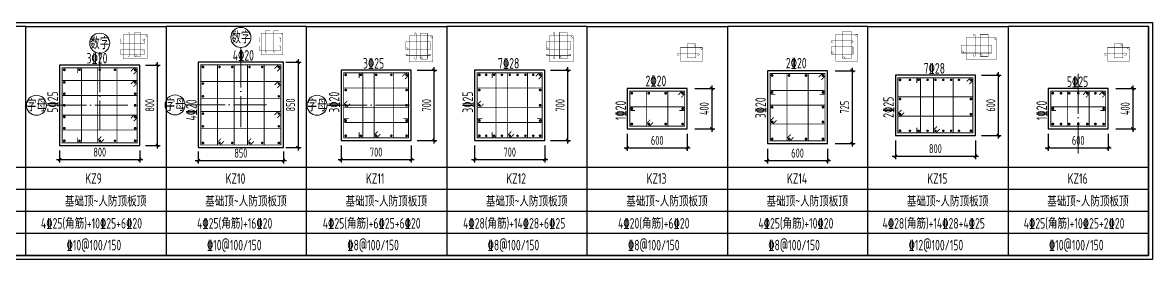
# Model space of a CAD drawing. Extents: x -502255 to 1362592, y -400300 to 332622.
# Drawn here: x 451290 to 507646, y -13218 to -1418 of the extents above; entities that cross this region are included whole.
import ezdxf
from ezdxf.enums import TextEntityAlignment as Align

# ---------------------------------------------------------------- set-up
doc = ezdxf.new("R2010")
doc.units = 0
doc.header["$LTSCALE"] = 1000
doc.header["$MEASUREMENT"] = 0
doc.linetypes.add('DOTE', pattern=[2.42, 2, -0.2, 0.02, -0.2])
doc.layers.add('AXIS_DE_NUM', color=7, linetype='Continuous', lineweight=13)
for name, color, linetype in [('COLU_DE', 7, 'Continuous'), ('COLU_DE_REIN', 1, 'Continuous'), ('DIM', 3, 'Continuous'), ('DOTE', 26, 'DOTE'), ('TAB', 7, 'Continuous'), ('TAB_TEXE', 7, 'Continuous')]:
    doc.layers.add(name, color=color, linetype=linetype)
doc.styles.add('TSSD_Axis', font='complex.shx', dxfattribs={"width": 0.7, "bigfont": 'hztxt.shx'})
doc.styles.add('TSSD_Dimension', font='tssdeng.shx', dxfattribs={"width": 0.7, "bigfont": 'Tssdchn.shx'})
doc.styles.add('TSSD_Label', font='tssdeng2.shx', dxfattribs={"width": 0.7, "bigfont": 'tssdchn.shx'})
doc.dimstyles.new('TSSD_30_150', dxfattribs={"dimtxt": 450, "dimasz": 150, "dimexe": 150, "dimexo": 375, "dimgap": 150, "dimtad": 1, "dimdec": 0, "dimlfac": 0.2, "dimzin": 0, "dimdsep": 46, "dimtxsty": 'TSSD_Dimension', "dimblk": 'ARCHTICK', "dimblk1": 'ARCHTICK', "dimblk2": 'ARCHTICK', "dimcen": 0, "dimdle": 150, "dimclrt": 7, "dimadec": 0, "dimazin": 0, "dimtfac": 1, "dimtdec": 0, "dimtix": 1, "dimtmove": 2, "dimatfit": 3, "dimfxl": 1, "dimtolj": 1, "dimtzin": 0, "dimarcsym": 0})

# ---------------------------------------------------------------- blocks, each defined once
blk = doc.blocks.new('_ArchTick')
at = {"color": 0, "linetype": 'ByBlock', "const_width": 0.4}
blk.add_lwpolyline([(-0.5, -0.5), (0.5, 0.5)], dxfattribs=at)
blk = doc.blocks.new('*D1615')
at = {"layer": 'Defpoints', "color": 0, "transparency": 16777216}
for p in [(457053, -3538), (457053, -7538), (458008, -7538)]:
    blk.add_point(p, dxfattribs=at)
at = {"layer": 'DIM', "color": 0, "lineweight": -2, "transparency": 16777216}
for p, q in [((457428, -3538), (458158, -3538)), ((458008, -3388), (458008, -7688)), ((457428, -7538), (458158, -7538))]:
    blk.add_line(p, q, dxfattribs=at)
at = {"layer": 'DIM', "color": 0, "lineweight": -2, "transparency": 16777216, "xscale": 150, "yscale": 150, "zscale": 150}
for p, rotation in [((458008, -3538), 90), ((458008, -7538), 270)]:
    blk.add_blockref('_ArchTick', p, dxfattribs=dict(at, rotation=rotation))
at = {"layer": 'DIM', "color": 7, "transparency": 16777216, "insert": (457633, -5538), "char_height": 450, "attachment_point": 5, "rotation": 90, "style": 'TSSD_Dimension'}
blk.add_mtext('\\A1;800', dxfattribs=at)
blk = doc.blocks.new('*D1616')
at = {"layer": 'Defpoints', "color": 0, "transparency": 16777216}
for p in [(453138, -7421), (457138, -7421), (457138, -8245)]:
    blk.add_point(p, dxfattribs=at)
at = {"layer": 'DIM', "color": 0, "lineweight": -2, "transparency": 16777216}
for p, q in [((453138, -7796), (453138, -8395)), ((457138, -7796), (457138, -8395)), ((452988, -8245), (457288, -8245))]:
    blk.add_line(p, q, dxfattribs=at)
at = {"layer": 'DIM', "color": 0, "lineweight": -2, "transparency": 16777216, "xscale": 150, "yscale": 150, "zscale": 150, "rotation": 180}
blk.add_blockref('_ArchTick', (453138, -8245), dxfattribs=at)
at = {"layer": 'DIM', "color": 0, "lineweight": -2, "transparency": 16777216, "xscale": 150, "yscale": 150, "zscale": 150}
blk.add_blockref('_ArchTick', (457138, -8245), dxfattribs=at)
at = {"layer": 'DIM', "color": 7, "transparency": 16777216, "insert": (455138, -7870), "char_height": 450, "attachment_point": 5, "style": 'TSSD_Dimension'}
blk.add_mtext('\\A1;800', dxfattribs=at)
blk = doc.blocks.new('*D1617')
at = {"layer": 'Defpoints', "color": 0, "transparency": 16777216}
for p in [(464052, -3396), (464052, -7646), (465028, -7646)]:
    blk.add_point(p, dxfattribs=at)
at = {"layer": 'DIM', "color": 0, "lineweight": -2, "transparency": 16777216}
for p, q in [((465028, -3246), (465028, -7796)), ((464427, -3396), (465178, -3396)), ((464427, -7646), (465178, -7646))]:
    blk.add_line(p, q, dxfattribs=at)
at = {"layer": 'DIM', "color": 0, "lineweight": -2, "transparency": 16777216, "xscale": 150, "yscale": 150, "zscale": 150}
for p, rotation in [((465028, -3396), 90), ((465028, -7646), 270)]:
    blk.add_blockref('_ArchTick', p, dxfattribs=dict(at, rotation=rotation))
at = {"layer": 'DIM', "color": 7, "transparency": 16777216, "insert": (464653, -5521), "char_height": 450, "attachment_point": 5, "rotation": 90, "style": 'TSSD_Dimension'}
blk.add_mtext('\\A1;850', dxfattribs=at)
blk = doc.blocks.new('*D1618')
at = {"layer": 'Defpoints', "color": 0, "transparency": 16777216}
for p in [(460053, -7471), (464303, -7471), (464303, -8294)]:
    blk.add_point(p, dxfattribs=at)
at = {"layer": 'DIM', "color": 0, "lineweight": -2, "transparency": 16777216}
for p, q in [((460053, -7846), (460053, -8444)), ((464303, -7846), (464303, -8444)), ((459903, -8294), (464453, -8294))]:
    blk.add_line(p, q, dxfattribs=at)
at = {"layer": 'DIM', "color": 0, "lineweight": -2, "transparency": 16777216, "xscale": 150, "yscale": 150, "zscale": 150, "rotation": 180}
blk.add_blockref('_ArchTick', (460053, -8294), dxfattribs=at)
at = {"layer": 'DIM', "color": 0, "lineweight": -2, "transparency": 16777216, "xscale": 150, "yscale": 150, "zscale": 150}
blk.add_blockref('_ArchTick', (464303, -8294), dxfattribs=at)
at = {"layer": 'DIM', "color": 7, "transparency": 16777216, "insert": (462178, -7919), "char_height": 450, "attachment_point": 5, "style": 'TSSD_Dimension'}
blk.add_mtext('\\A1;850', dxfattribs=at)
blk = doc.blocks.new('*D1619')
at = {"layer": 'Defpoints', "color": 0, "transparency": 16777216}
for p in [(470589, -3788), (470589, -7288), (471809, -7288)]:
    blk.add_point(p, dxfattribs=at)
at = {"layer": 'DIM', "color": 0, "lineweight": -2, "transparency": 16777216}
for p, q in [((470964, -3788), (471959, -3788)), ((471809, -3638), (471809, -7438)), ((470964, -7288), (471959, -7288))]:
    blk.add_line(p, q, dxfattribs=at)
at = {"layer": 'DIM', "color": 0, "lineweight": -2, "transparency": 16777216, "xscale": 150, "yscale": 150, "zscale": 150}
for p, rotation in [((471809, -3788), 90), ((471809, -7288), 270)]:
    blk.add_blockref('_ArchTick', p, dxfattribs=dict(at, rotation=rotation))
at = {"layer": 'DIM', "color": 7, "transparency": 16777216, "insert": (471434, -5538), "char_height": 450, "attachment_point": 5, "rotation": 90, "style": 'TSSD_Dimension'}
blk.add_mtext('\\A1;700', dxfattribs=at)
blk = doc.blocks.new('*D1620')
at = {"layer": 'Defpoints', "color": 0, "transparency": 16777216}
for p in [(467174, -7171), (470674, -7171), (470674, -8245)]:
    blk.add_point(p, dxfattribs=at)
at = {"layer": 'DIM', "color": 0, "lineweight": -2, "transparency": 16777216}
for p, q in [((467174, -7546), (467174, -8395)), ((470674, -7546), (470674, -8395)), ((467024, -8245), (470824, -8245))]:
    blk.add_line(p, q, dxfattribs=at)
at = {"layer": 'DIM', "color": 0, "lineweight": -2, "transparency": 16777216, "xscale": 150, "yscale": 150, "zscale": 150, "rotation": 180}
blk.add_blockref('_ArchTick', (467174, -8245), dxfattribs=at)
at = {"layer": 'DIM', "color": 0, "lineweight": -2, "transparency": 16777216, "xscale": 150, "yscale": 150, "zscale": 150}
blk.add_blockref('_ArchTick', (470674, -8245), dxfattribs=at)
at = {"layer": 'DIM', "color": 7, "transparency": 16777216, "insert": (468924, -7870), "char_height": 450, "attachment_point": 5, "style": 'TSSD_Dimension'}
blk.add_mtext('\\A1;700', dxfattribs=at)
blk = doc.blocks.new('*D1621')
at = {"layer": 'Defpoints', "color": 0, "transparency": 16777216}
for p in [(477255, -3788), (477255, -7288), (478475, -7288)]:
    blk.add_point(p, dxfattribs=at)
at = {"layer": 'DIM', "color": 0, "lineweight": -2, "transparency": 16777216}
for p, q in [((477630, -3788), (478625, -3788)), ((478475, -3638), (478475, -7438)), ((477630, -7288), (478625, -7288))]:
    blk.add_line(p, q, dxfattribs=at)
at = {"layer": 'DIM', "color": 0, "lineweight": -2, "transparency": 16777216, "xscale": 150, "yscale": 150, "zscale": 150}
for p, rotation in [((478475, -3788), 90), ((478475, -7288), 270)]:
    blk.add_blockref('_ArchTick', p, dxfattribs=dict(at, rotation=rotation))
at = {"layer": 'DIM', "color": 7, "transparency": 16777216, "insert": (478100, -5538), "char_height": 450, "attachment_point": 5, "rotation": 90, "style": 'TSSD_Dimension'}
blk.add_mtext('\\A1;700', dxfattribs=at)
blk = doc.blocks.new('*D1622')
at = {"layer": 'Defpoints', "color": 0, "transparency": 16777216}
for p in [(473839, -7171), (477339, -7171), (477339, -8245)]:
    blk.add_point(p, dxfattribs=at)
at = {"layer": 'DIM', "color": 0, "lineweight": -2, "transparency": 16777216}
for p, q in [((473839, -7546), (473839, -8395)), ((477339, -7546), (477339, -8395)), ((473689, -8245), (477489, -8245))]:
    blk.add_line(p, q, dxfattribs=at)
at = {"layer": 'DIM', "color": 0, "lineweight": -2, "transparency": 16777216, "xscale": 150, "yscale": 150, "zscale": 150, "rotation": 180}
blk.add_blockref('_ArchTick', (473839, -8245), dxfattribs=at)
at = {"layer": 'DIM', "color": 0, "lineweight": -2, "transparency": 16777216, "xscale": 150, "yscale": 150, "zscale": 150}
blk.add_blockref('_ArchTick', (477339, -8245), dxfattribs=at)
at = {"layer": 'DIM', "color": 7, "transparency": 16777216, "insert": (475589, -7870), "char_height": 450, "attachment_point": 5, "style": 'TSSD_Dimension'}
blk.add_mtext('\\A1;700', dxfattribs=at)
blk = doc.blocks.new('*D1623')
at = {"layer": 'Defpoints', "color": 0, "transparency": 16777216}
for p in [(484446, -4705), (484446, -6705), (485666, -6705)]:
    blk.add_point(p, dxfattribs=at)
at = {"layer": 'DIM', "color": 0, "lineweight": -2, "transparency": 16777216}
for p, q in [((484821, -4705), (485816, -4705)), ((485666, -4555), (485666, -6855)), ((484821, -6705), (485816, -6705))]:
    blk.add_line(p, q, dxfattribs=at)
at = {"layer": 'DIM', "color": 0, "lineweight": -2, "transparency": 16777216, "xscale": 150, "yscale": 150, "zscale": 150}
for p, rotation in [((485666, -4705), 90), ((485666, -6705), 270)]:
    blk.add_blockref('_ArchTick', p, dxfattribs=dict(at, rotation=rotation))
at = {"layer": 'DIM', "color": 7, "transparency": 16777216, "insert": (485291, -5705), "char_height": 450, "attachment_point": 5, "rotation": 90, "style": 'TSSD_Dimension'}
blk.add_mtext('\\A1;400', dxfattribs=at)
blk = doc.blocks.new('*D1624')
at = {"layer": 'Defpoints', "color": 0, "transparency": 16777216}
for p in [(481446, -6588), (484446, -6588), (484446, -7661)]:
    blk.add_point(p, dxfattribs=at)
at = {"layer": 'DIM', "color": 0, "lineweight": -2, "transparency": 16777216}
for p, q in [((481446, -6963), (481446, -7811)), ((484446, -6963), (484446, -7811)), ((481296, -7661), (484596, -7661))]:
    blk.add_line(p, q, dxfattribs=at)
at = {"layer": 'DIM', "color": 0, "lineweight": -2, "transparency": 16777216, "xscale": 150, "yscale": 150, "zscale": 150, "rotation": 180}
blk.add_blockref('_ArchTick', (481446, -7661), dxfattribs=at)
at = {"layer": 'DIM', "color": 0, "lineweight": -2, "transparency": 16777216, "xscale": 150, "yscale": 150, "zscale": 150}
blk.add_blockref('_ArchTick', (484446, -7661), dxfattribs=at)
at = {"layer": 'DIM', "color": 7, "transparency": 16777216, "insert": (482946, -7286), "char_height": 450, "attachment_point": 5, "style": 'TSSD_Dimension'}
blk.add_mtext('\\A1;600', dxfattribs=at)
blk = doc.blocks.new('ts_axno')
at = {"color": 0, "linetype": 'ByBlock', "lineweight": -2}
blk.add_circle((0, 0), 0.5, dxfattribs=at)
at = {"color": 0, "linetype": 'ByBlock', "lineweight": -2, "style": 'TSSD_Axis', "width": 0.7}
blk.add_attdef('A', text='', height=0.6, dxfattribs=at).set_placement((0, 0), align=Align.MIDDLE_CENTER)
blk = doc.blocks.new('*D1625')
at = {"layer": 'Defpoints', "color": 0, "transparency": 16777216}
for p in [(491446, -3819), (491446, -7444), (492666, -7444)]:
    blk.add_point(p, dxfattribs=at)
at = {"layer": 'DIM', "color": 0, "lineweight": -2, "transparency": 16777216}
for p, q in [((491821, -3819), (492816, -3819)), ((492666, -3669), (492666, -7594)), ((491821, -7444), (492816, -7444))]:
    blk.add_line(p, q, dxfattribs=at)
at = {"layer": 'DIM', "color": 0, "lineweight": -2, "transparency": 16777216, "xscale": 150, "yscale": 150, "zscale": 150}
for p, rotation in [((492666, -3819), 90), ((492666, -7444), 270)]:
    blk.add_blockref('_ArchTick', p, dxfattribs=dict(at, rotation=rotation))
at = {"layer": 'DIM', "color": 7, "transparency": 16777216, "insert": (492291, -5632), "char_height": 450, "attachment_point": 5, "rotation": 90, "style": 'TSSD_Dimension'}
blk.add_mtext('\\A1;725', dxfattribs=at)
blk = doc.blocks.new('*D1626')
at = {"layer": 'Defpoints', "color": 0, "transparency": 16777216}
for p in [(488446, -7327), (491446, -7327), (491446, -8295)]:
    blk.add_point(p, dxfattribs=at)
at = {"layer": 'DIM', "color": 0, "lineweight": -2, "transparency": 16777216}
for p, q in [((488446, -7702), (488446, -8445)), ((491446, -7702), (491446, -8445)), ((488296, -8295), (491596, -8295))]:
    blk.add_line(p, q, dxfattribs=at)
at = {"layer": 'DIM', "color": 0, "lineweight": -2, "transparency": 16777216, "xscale": 150, "yscale": 150, "zscale": 150, "rotation": 180}
blk.add_blockref('_ArchTick', (488446, -8295), dxfattribs=at)
at = {"layer": 'DIM', "color": 0, "lineweight": -2, "transparency": 16777216, "xscale": 150, "yscale": 150, "zscale": 150}
blk.add_blockref('_ArchTick', (491446, -8295), dxfattribs=at)
at = {"layer": 'DIM', "color": 7, "transparency": 16777216, "insert": (489946, -7920), "char_height": 450, "attachment_point": 5, "style": 'TSSD_Dimension'}
blk.add_mtext('\\A1;600', dxfattribs=at)
blk = doc.blocks.new('*D1627')
at = {"layer": 'Defpoints', "color": 0, "transparency": 16777216}
for p in [(498739, -4040), (498739, -7040), (499958, -7040)]:
    blk.add_point(p, dxfattribs=at)
at = {"layer": 'DIM', "color": 0, "lineweight": -2, "transparency": 16777216}
for p, q in [((499958, -3890), (499958, -7190)), ((499114, -4040), (500108, -4040)), ((499114, -7040), (500108, -7040))]:
    blk.add_line(p, q, dxfattribs=at)
at = {"layer": 'DIM', "color": 0, "lineweight": -2, "transparency": 16777216, "xscale": 150, "yscale": 150, "zscale": 150}
for p, rotation in [((499958, -4040), 90), ((499958, -7040), 270)]:
    blk.add_blockref('_ArchTick', p, dxfattribs=dict(at, rotation=rotation))
at = {"layer": 'DIM', "color": 7, "transparency": 16777216, "insert": (499583, -5540), "char_height": 450, "attachment_point": 5, "rotation": 90, "style": 'TSSD_Dimension'}
blk.add_mtext('\\A1;600', dxfattribs=at)
blk = doc.blocks.new('*D1628')
at = {"layer": 'Defpoints', "color": 0, "transparency": 16777216}
for p in [(494823, -6923), (498823, -6923), (498823, -8075)]:
    blk.add_point(p, dxfattribs=at)
at = {"layer": 'DIM', "color": 0, "lineweight": -2, "transparency": 16777216}
for p, q in [((494823, -7298), (494823, -8225)), ((498823, -7298), (498823, -8225)), ((494673, -8075), (498973, -8075))]:
    blk.add_line(p, q, dxfattribs=at)
at = {"layer": 'DIM', "color": 0, "lineweight": -2, "transparency": 16777216, "xscale": 150, "yscale": 150, "zscale": 150, "rotation": 180}
blk.add_blockref('_ArchTick', (494823, -8075), dxfattribs=at)
at = {"layer": 'DIM', "color": 0, "lineweight": -2, "transparency": 16777216, "xscale": 150, "yscale": 150, "zscale": 150}
blk.add_blockref('_ArchTick', (498823, -8075), dxfattribs=at)
at = {"layer": 'DIM', "color": 7, "transparency": 16777216, "insert": (496823, -7700), "char_height": 450, "attachment_point": 5, "style": 'TSSD_Dimension'}
blk.add_mtext('\\A1;800', dxfattribs=at)
blk = doc.blocks.new('*D1629')
at = {"layer": 'Defpoints', "color": 0, "transparency": 16777216}
for p in [(505446, -4705), (505446, -6705), (506666, -6705)]:
    blk.add_point(p, dxfattribs=at)
at = {"layer": 'DIM', "color": 0, "lineweight": -2, "transparency": 16777216}
for p, q in [((505821, -4705), (506816, -4705)), ((506666, -4555), (506666, -6855)), ((505821, -6705), (506816, -6705))]:
    blk.add_line(p, q, dxfattribs=at)
at = {"layer": 'DIM', "color": 0, "lineweight": -2, "transparency": 16777216, "xscale": 150, "yscale": 150, "zscale": 150}
for p, rotation in [((506666, -4705), 90), ((506666, -6705), 270)]:
    blk.add_blockref('_ArchTick', p, dxfattribs=dict(at, rotation=rotation))
at = {"layer": 'DIM', "color": 7, "transparency": 16777216, "insert": (506291, -5705), "char_height": 450, "attachment_point": 5, "rotation": 90, "style": 'TSSD_Dimension'}
blk.add_mtext('\\A1;400', dxfattribs=at)
blk = doc.blocks.new('*D1630')
at = {"layer": 'Defpoints', "color": 0, "transparency": 16777216}
for p in [(502446, -6588), (505446, -6588), (505446, -7661)]:
    blk.add_point(p, dxfattribs=at)
at = {"layer": 'DIM', "color": 0, "lineweight": -2, "transparency": 16777216}
for p, q in [((502446, -6963), (502446, -7811)), ((505446, -6963), (505446, -7811)), ((502296, -7661), (505596, -7661))]:
    blk.add_line(p, q, dxfattribs=at)
at = {"layer": 'DIM', "color": 0, "lineweight": -2, "transparency": 16777216, "xscale": 150, "yscale": 150, "zscale": 150, "rotation": 180}
blk.add_blockref('_ArchTick', (502446, -7661), dxfattribs=at)
at = {"layer": 'DIM', "color": 0, "lineweight": -2, "transparency": 16777216, "xscale": 150, "yscale": 150, "zscale": 150}
blk.add_blockref('_ArchTick', (505446, -7661), dxfattribs=at)
at = {"layer": 'DIM', "color": 7, "transparency": 16777216, "insert": (503946, -7286), "char_height": 450, "attachment_point": 5, "style": 'TSSD_Dimension'}
blk.add_mtext('\\A1;600', dxfattribs=at)

msp = doc.modelspace()

# ---------------------------------------------------------------- linework, layer by layer
at = {"layer": 'COLU_DE'}
for points in [[(453137.7, -7538.2), (457137.7, -7538.2), (457137.7, -3538.2), (453137.7, -3538.2)], [(460052.8, -7645.5), (464302.8, -7645.5), (464302.8, -3395.5), (460052.8, -3395.5)], [(467174.1, -7288.2), (470674.1, -7288.2), (470674.1, -3788.2), (467174.1, -3788.2)], [(473839.5, -7288.2), (477339.5, -7288.2), (477339.5, -3788.2), (473839.5, -3788.2)], [(488445.9, -7444.3), (491445.9, -7444.3), (491445.9, -3819.3), (488445.9, -3819.3)], [(494823.4, -7040), (498823.4, -7040), (498823.4, -4040), (494823.4, -4040)], [(481445.9, -6704.9), (484445.9, -6704.9), (484445.9, -4704.9), (481445.9, -4704.9)], [(502445.9, -6704.9), (505445.9, -6704.9), (505445.9, -4704.9), (502445.9, -4704.9)]]:
    msp.add_lwpolyline(points, close=True, dxfattribs=at)
at = {"layer": 'COLU_DE_REIN'}
for points, const_width in [([(456167.8, -2455.6), (456167.8, -2216.8), (457364.6, -2216.8), (457364.6, -2455.6)], 14.4), ([(456301.2, -3209.8), (457498, -3209.8), (457498, -2013), (456301.2, -2013)], 14.4), ([(457175.2, -1911.9), (457175.2, -3108.7), (456867, -3108.7), (456867, -1911.9)], 14.4), ([(463190.2, -3024.8), (464275.7, -3024.8), (464275.7, -1939.4), (463190.2, -1939.4)], 11.5), ([(470569, -3370.5), (471751.5, -3370.5), (471751.5, -2074.5), (470569, -2074.5)], 20), ([(477569, -3370.5), (478751.5, -3370.5), (478751.5, -2074.5), (477569, -2074.5)], 20), ([(491856.4, -3335.9), (492952.4, -3335.9), (492952.4, -1989.9), (491856.4, -1989.9)], 18), ([(498352.9, -3261.3), (499848.9, -3261.3), (499848.9, -2165.3), (498352.9, -2165.3)], 18), ([(456167.8, -3005.9), (456167.8, -2767.1), (457364.6, -2767.1), (457364.6, -3005.9)], 14.4), ([(470408, -2378.1), (471631.3, -2378.1), (471631.3, -2763.4), (470408, -2763.4)], 20), ([(477408, -2378.1), (478631.3, -2378.1), (478631.3, -2763.4), (477408, -2763.4)], 20), ([(484104.7, -3344.8), (485200.7, -3344.8), (485200.7, -2648.8), (484104.7, -2648.8)], 18), ([(505411.9, -3344.8), (506507.9, -3344.8), (506507.9, -2648.8), (505411.9, -2648.8)], 18), ([(453267.7, -7408.2), (457007.7, -7408.2), (457007.7, -3668.2), (453267.7, -3668.2)], 45), ([(460182.8, -7515.5), (464172.8, -7515.5), (464172.8, -3525.5), (460182.8, -3525.5)], 45), ([(467304.1, -7158.2), (470544.1, -7158.2), (470544.1, -3918.2), (467304.1, -3918.2)], 45), ([(473969.5, -7158.2), (477209.5, -7158.2), (477209.5, -3918.2), (473969.5, -3918.2)], 45), ([(488575.9, -7314.3), (491315.9, -7314.3), (491315.9, -3949.3), (488575.9, -3949.3)], 45), ([(494953.4, -6910), (498693.4, -6910), (498693.4, -4170), (494953.4, -4170)], 45), ([(481575.9, -6574.9), (484315.9, -6574.9), (484315.9, -4834.9), (481575.9, -4834.9)], 45), ([(502575.9, -6574.9), (505315.9, -6574.9), (505315.9, -4834.9), (502575.9, -4834.9)], 45)]:
    msp.add_lwpolyline(points, close=True, dxfattribs=dict(at, const_width=const_width))
for points, const_width in [([(456547.2, -3024.1), (456547.2, -3079.4, 1), (456607.1, -3079.4), (456607.1, -1941.2, 1), (456547.2, -1941.2), (456547.2, -1996.5)], 14.4), ([(470924.3, -3120.8), (470924.3, -1970.2, 1), (470849.4, -1970.2), (470849.4, -2039.3)], 20), ([(477753.5, -3106.7), (477753.5, -3175.8, 1), (477828.4, -3175.8), (477828.4, -1953, 1), (477753.5, -1953), (477753.5, -2022.1)], 18), ([(498728.7, -2991.6), (498728.7, -3060.7, 1), (498803.6, -3060.7), (498803.6, -2037.9, 1), (498728.7, -2037.9), (498728.7, -2107.1)], 18), ([(492605.7, -2406), (492674.8, -2406, 1), (492674.8, -2331.1), (491651.9, -2331.1, 1), (491651.9, -2406), (491721, -2406)], 18), ([(470606, -3064), (470444.6, -3064, -1), (470444.6, -2989.2), (470513.7, -2989.2)], 20), ([(470543.8, -3064), (471594.6, -3064, 1), (471594.6, -2989.2), (471525.5, -2989.2)], 20), ([(470924.3, -3058.6), (470924.3, -3219.9, -1), (470849.4, -3219.9), (470849.4, -3150.8)], 20), ([(477606, -3064), (477444.6, -3064, -1), (477444.6, -2989.2), (477513.7, -2989.2)], 20), ([(477543.8, -3064), (478594.6, -3064, 1), (478594.6, -2989.2), (478525.5, -2989.2)], 20), ([(484941.6, -3033.8), (485010.7, -3033.8, 1), (485010.7, -2958.9), (483987.8, -2958.9, 1), (483987.8, -3033.8), (484056.9, -3033.8)], 18), ([(506248.8, -3033.8), (506318, -3033.8, 1), (506318, -2958.9), (505295, -2958.9, 1), (505295, -3033.8), (505364.2, -3033.8)], 18), ([(454036.2, -7143.9), (454036.2, -7316.7, 1), (454223.4, -7316.7), (454223.4, -3759.8, 1), (454036.2, -3759.8), (454036.2, -3932.6)], 45), ([(468072.6, -6893.9), (468072.6, -7066.7, 1), (468259.8, -7066.7), (468259.8, -4009.8, 1), (468072.6, -4009.8), (468072.6, -4182.6)], 45), ([(474714.7, -6893.9), (474714.7, -7066.7, 1), (474901.9, -7066.7), (474901.9, -4009.8, 1), (474714.7, -4009.8), (474714.7, -4182.6)], 45), ([(495893.1, -6645.6), (495893.1, -6818.4, 1), (496080.3, -6818.4), (496080.3, -4261.5, 1), (495893.1, -4261.5), (495893.1, -4434.3)], 45), ([(491051.8, -4989.7), (491224.6, -4989.7, 1), (491224.6, -4802.5), (488667.2, -4802.5, 1), (488667.2, -4989.7), (488840, -4989.7)], 45), ([(484051.8, -5797.4), (484224.6, -5797.4, 1), (484224.6, -5610.2), (481667.2, -5610.2, 1), (481667.2, -5797.4), (481840, -5797.4)], 45), ([(505051.8, -5797.4), (505224.6, -5797.4, 1), (505224.6, -5610.2), (502667.2, -5610.2, 1), (502667.2, -5797.4), (502840, -5797.4)], 45), ([(470279.8, -6204.8), (470452.6, -6204.8, -1), (470452.6, -6392), (467395.7, -6392, -1), (467395.7, -6204.8), (467568.5, -6204.8)], 45), ([(476945.1, -6204.8), (477117.9, -6204.8, -1), (477117.9, -6392), (474061, -6392, -1), (474061, -6204.8), (474233.8, -6204.8)], 45)]:
    msp.add_lwpolyline(points, format="xyb", dxfattribs=dict(at, const_width=const_width))
for points, const_width in [([(457320.8, -2212.9), (457263.2, -2270.5)], 14.4), ([(457307.4, -2314.6), (457364.9, -2257)], 14.4), ([(457454.3, -2013), (457396.7, -2070.5)], 14.4), ([(457440.8, -2114.7), (457498.4, -2057.1)], 14.4), ([(464171.5, -2397.9), (463086.1, -2397.9), (463086.1, -2151.4), (464171.5, -2151.4), (464171.5, -2403.7)], 11.5), ([(463402.3, -1827.8), (463402.3, -2913.3), (463648.8, -2913.3), (463648.8, -1827.8), (463402.3, -1827.8)], 11.5), ([(464063.6, -1827.8), (463817.1, -1827.8), (463817.1, -2913.3), (464063.6, -2913.3), (464063.6, -1827.8)], 11.5), ([(464090.1, -2197.2), (464136.2, -2151.1)], 11.5), ([(464171.5, -2186.4), (464125.4, -2232.5)], 11.5), ([(464240.6, -1939.4), (464194.6, -1985.4)], 11.5), ([(464229.9, -2020.7), (464275.9, -1974.7)], 11.5), ([(471127.1, -3234.2), (471127.1, -1938.2)], 20), ([(471480.2, -1938.2), (471127.1, -1938.2)], 20), ([(471480.2, -3234.2), (471480.2, -1938.2)], 20), ([(471696.7, -2074.5), (471624.8, -2146.5)], 20), ([(471679.9, -2201.7), (471751.9, -2129.7)], 20), ([(478062.7, -1916.4), (478062.7, -3212.4), (478457.2, -3212.4), (478457.2, -1916.4), (478062.7, -1916.4)], 18), ([(478696.7, -2074.5), (478624.8, -2146.5)], 20), ([(478679.9, -2201.7), (478751.9, -2129.7)], 20), ([(492194.4, -1855.1), (492194.4, -3201.1), (492613.9, -3201.1), (492613.9, -1855.1), (492194.4, -1855.1)], 18), ([(492897.7, -1989.9), (492825.7, -2061.8)], 18), ([(492880.8, -2117), (492952.8, -2045)], 18), ([(499060.1, -2001.3), (499060.1, -3097.3), (499454.6, -3097.3), (499454.6, -2001.3), (499060.1, -2001.3)], 18), ([(499794.2, -2165.3), (499722.2, -2237.3)], 18), ([(499777.3, -2292.5), (499849.3, -2220.5)], 18), ([(457320.8, -2763.1), (457263.2, -2820.7)], 14.4), ([(457307.4, -2864.8), (457364.9, -2807.2)], 14.4), ([(464148.1, -2812.8), (464171.5, -2812.8), (464171.5, -2566.3), (463086.1, -2566.3), (463086.1, -2812.8), (464171.5, -2812.8)], 11.5), ([(464090.1, -2612.1), (464136.2, -2566)], 11.5), ([(464171.5, -2601.3), (464125.4, -2647.4)], 11.5), ([(470479.5, -2636.2), (470407.5, -2708.2)], 20), ([(470462.7, -2763.4), (470534.7, -2691.4)], 20), ([(477479.5, -2636.2), (477407.5, -2708.2)], 20), ([(477462.7, -2763.4), (477534.7, -2691.4)], 20), ([(484436.2, -3176.7), (484436.2, -2480.7), (484869.2, -2480.7), (484869.2, -3176.7), (484436.2, -3176.7)], 18), ([(484819.8, -2480.7), (484747.8, -2552.7)], 18), ([(484803, -2607.8), (484874.9, -2535.8)], 18), ([(485146, -2648.8), (485074, -2720.8)], 18), ([(485129.1, -2776), (485201.1, -2704)], 18), ([(491615.3, -2622), (491615.3, -2997.6), (492711.3, -2997.6), (492711.3, -2622), (491615.3, -2622)], 18), ([(498193.6, -2804.1), (498121.6, -2876.1)], 18), ([(499618.1, -2546), (499618.1, -2931.3), (498122.1, -2931.3), (498122.1, -2546), (499618.1, -2546), (499618.1, -2546)], 18), ([(505743.5, -3176.7), (505743.5, -2480.7), (506176.4, -2480.7), (506176.4, -3176.7), (505743.5, -3176.7)], 18), ([(506127, -2480.7), (506055, -2552.7)], 18), ([(506110.2, -2607.8), (506182.2, -2535.8)], 18), ([(506453.2, -2648.8), (506381.2, -2720.8)], 18), ([(506436.4, -2776), (506508.4, -2704)], 18), ([(456924.3, -3007), (456866.7, -3064.6)], 14.4), ([(456910.8, -3108.7), (456968.4, -3051.1)], 14.4), ([(463448, -2831.9), (463402, -2878)], 11.5), ([(463437.3, -2913.3), (463483.3, -2867.2)], 11.5), ([(463862.9, -2831.9), (463816.8, -2878)], 11.5), ([(463852.1, -2913.3), (463898.2, -2867.2)], 11.5), ([(471198.6, -3107.1), (471126.6, -3179.1)], 20), ([(471480.2, -3234.2), (471127.1, -3234.2)], 20), ([(471181.8, -3234.2), (471253.8, -3162.3)], 20), ([(478134.2, -3085.2), (478062.2, -3157.2)], 18), ([(478117.4, -3212.4), (478189.4, -3140.4)], 18), ([(491686.9, -2870.4), (491614.9, -2942.4)], 18), ([(491670, -2997.6), (491742, -2925.6)], 18), ([(492265.9, -3074), (492193.9, -3146)], 18), ([(492249.1, -3201.1), (492321.1, -3129.1)], 18), ([(498176.8, -2931.3), (498248.8, -2859.3)], 18), ([(499131.6, -2970.2), (499059.6, -3042.2)], 18), ([(499114.8, -3097.3), (499186.8, -3025.3)], 18), ([(455035.7, -7408.2), (455035.7, -3668.2)], 45), ([(455998.7, -7408.2), (455998.7, -3668.2)], 45), ([(456870.9, -3668.2), (456690.9, -3848.2)], 45), ([(456828.8, -3986.1), (457008.8, -3806.1)], 45), ([(461011, -7515.5), (461011, -3525.5)], 45), ([(461011, -3525.5), (461848.9, -3525.5)], 45), ([(461848.9, -7515.5), (461848.9, -3525.5)], 45), ([(462506.6, -7515.5), (462506.6, -3525.5)], 45), ([(463344.5, -7515.5), (463344.5, -3525.5)], 45), ([(464036, -3525.5), (463856, -3705.5)], 45), ([(463993.9, -3843.4), (464173.9, -3663.4)], 45), ([(468822.2, -7158.2), (468822.2, -3918.2)], 45), ([(469785.1, -7158.2), (469785.1, -3918.2)], 45), ([(470407.3, -3918.2), (470227.4, -4098.2)], 45), ([(475487.5, -7158.2), (475487.5, -3918.2)], 45), ([(476473.7, -7158.2), (476473.7, -3918.2)], 45), ([(477072.7, -3918.2), (476892.7, -4098.2)], 45), ([(489420.9, -7314.3), (489420.9, -3949.3)], 45), ([(490469.8, -7314.3), (490469.8, -3949.3)], 45), ([(491179.1, -3949.3), (490999.2, -4129.3)], 45), ([(453267.7, -4305.4), (457007.7, -4305.4)], 45), ([(456870.9, -4293), (456690.9, -4473)], 45), ([(456828.8, -4610.9), (457008.8, -4430.9)], 45), ([(464172.8, -4353.8), (460182.8, -4353.8)], 45), ([(460182.8, -4353.8), (460182.8, -5191.7)], 45), ([(463854.9, -4532.6), (464034.9, -4352.7)], 45), ([(464172.8, -4490.5), (463992.8, -4670.5)], 45), ([(470365.2, -4236.1), (470545.2, -4056.1)], 45), ([(477030.6, -4236.1), (477210.6, -4056.1)], 45), ([(491137, -4267.2), (491317, -4087.2)], 45), ([(496721.5, -6910), (496721.5, -4170)], 45), ([(497707.7, -6910), (497707.7, -4170)], 45), ([(498556.6, -4170), (498376.7, -4349.9)], 45), ([(498514.5, -4487.8), (498694.5, -4307.9)], 45), ([(453267.7, -5051.6), (457007.7, -5051.6)], 45), ([(454223.4, -5413.2), (454223.4, -4763.2)], 45), ([(470544.1, -4677.1), (470544.1, -4677.1), (467304.1, -4677.1), (467304.1, -4677.1)], 45), ([(468259.8, -5413.2), (468259.8, -4763.2)], 45), ([(477209.5, -4677.1), (477209.5, -4677.1), (473969.5, -4677.1), (473969.5, -4677.1)], 45), ([(482420.9, -6574.9), (482420.9, -4834.9)], 45), ([(483469.8, -6574.9), (483469.8, -4834.9)], 45), ([(484179.1, -4834.9), (483999.2, -5014.9)], 45), ([(484137, -5152.8), (484317, -4972.8)], 45), ([(503404.7, -6574.9), (503404.7, -4834.9)], 45), ([(504363.6, -4834.9), (504183.7, -5014.9)], 45), ([(504321.6, -5152.8), (504501.5, -4972.8)], 45), ([(504487.1, -6574.9), (504487.1, -4834.9)], 45), ([(505179.1, -4834.9), (504999.2, -5014.9)], 45), ([(505137, -5152.8), (505317, -4972.8)], 45), ([(464172.8, -5191.7), (460182.8, -5191.7)], 45), ([(467483, -5322.5), (467303, -5502.5)], 45), ([(470544.1, -5640.4), (470544.1, -5640.4), (467304.1, -5640.4), (467304.1, -5640.4)], 45), ([(467440.9, -5640.4), (467620.9, -5460.4)], 45), ([(474148.3, -5322.5), (473968.4, -5502.5)], 45), ([(477209.5, -5640.4), (477209.5, -5640.4), (473969.5, -5640.4), (473969.5, -5640.4)], 45), ([(474106.2, -5640.4), (474286.2, -5460.4)], 45), ([(491315.9, -5529.7), (491315.9, -5529.7), (488575.9, -5529.7), (488575.9, -5529.7)], 45), ([(498693.4, -5121.6), (498693.4, -5121.6), (494953.4, -5121.6), (494953.4, -5121.6)], 45), ([(453267.7, -6024.9), (457007.7, -6024.9)], 45), ([(456870.9, -6012.5), (456690.9, -6192.5)], 45), ([(456828.8, -6330.3), (457008.8, -6150.4)], 45), ([(464172.8, -5849.4), (460182.8, -5849.4)], 45), ([(463854.9, -6028.2), (464034.9, -5848.2)], 45), ([(464172.8, -5986.1), (463992.8, -6166.1)], 45), ([(488754.8, -6150.8), (488574.8, -6330.7)], 45), ([(495132.3, -5766.9), (494952.3, -5946.9)], 45), ([(498693.4, -6084.8), (498693.4, -6084.8), (494953.4, -6084.8), (494953.4, -6084.8)], 45), ([(495090.2, -6084.8), (495270.2, -5904.8)], 45), ([(453267.7, -6771.1), (457007.7, -6771.1)], 45), ([(464172.8, -6687.3), (460182.8, -6687.3)], 45), ([(482599.8, -6257), (482419.8, -6437)], 45), ([(482557.7, -6574.9), (482737.6, -6394.9)], 45), ([(491315.9, -6468.6), (491315.9, -6468.6), (488575.9, -6468.6), (488575.9, -6468.6)], 45), ([(488712.7, -6468.6), (488892.6, -6288.6)], 45), ([(496900.3, -6592.1), (496720.4, -6772.1)], 45), ([(496858.2, -6910), (497038.2, -6730)], 45), ([(455214.6, -7090.4), (455034.6, -7270.3)], 45), ([(455172.5, -7408.2), (455352.5, -7228.2)], 45), ([(461189.9, -7197.7), (461009.9, -7377.6)], 45), ([(461147.8, -7515.5), (461327.8, -7335.5)], 45), ([(462685.5, -7197.7), (462505.5, -7377.6)], 45), ([(462643.4, -7515.5), (462823.3, -7335.5)], 45), ([(469001, -6840.4), (468821, -7020.3)], 45), ([(468958.9, -7158.2), (469138.9, -6978.2)], 45), ([(475666.4, -6840.4), (475486.4, -7020.3)], 45), ([(475624.3, -7158.2), (475804.3, -6978.2)], 45), ([(489599.8, -6996.5), (489419.8, -7176.4)], 45), ([(489557.7, -7314.3), (489737.6, -7134.3)], 45)]:
    msp.add_lwpolyline(points, dxfattribs=dict(at, const_width=const_width))
for points, const_width in [([(453338, -3770.4, 1), (453401.3, -3770.4, 1)], 75), ([(454097, -3770.4, 1), (454160.3, -3770.4, 1)], 63.4), ([(455106, -3770.4, 1), (455169.4, -3770.4, 1)], 63.4), ([(455865, -3770.4, 1), (455928.4, -3770.4, 1)], 63.4), ([(456937.4, -3770.4, -1), (456874.1, -3770.4, -1)], 75), ([(460253, -3627.7, 1), (460316.4, -3627.7, 1)], 75), ([(461144.6, -3627.7, -1), (461081.3, -3627.7, -1)], 63.4), ([(461778.7, -3627.7, -1), (461715.3, -3627.7, -1)], 63.4), ([(462576.9, -3627.7, 1), (462640.2, -3627.7, 1)], 63.4), ([(463210.9, -3627.7, 1), (463274.2, -3627.7, 1)], 63.4), ([(464102.5, -3627.7, -1), (464039.1, -3627.7, -1)], 75), ([(453338, -4395.1, -1), (453401.3, -4395.1, -1)], 75), ([(456937.4, -4395.1, 1), (456874.1, -4395.1, 1)], 75), ([(460284.9, -4487.4, 1), (460284.9, -4424, 1)], 63.4), ([(464070.6, -4487.4, -1), (464070.6, -4424, -1)], 63.4), ([(467374.4, -4020.4, 1), (467437.7, -4020.4, 1)], 75), ([(468133.4, -4020.4, 1), (468196.8, -4020.4, 1)], 63.4), ([(468892.4, -4020.4, 1), (468955.8, -4020.4, 1)], 63.4), ([(469651.5, -4020.4, 1), (469714.8, -4020.4, 1)], 63.4), ([(470473.8, -4020.4, -1), (470410.5, -4020.4, -1)], 75), ([(474039.7, -4020.4, 1), (474103.1, -4020.4, 1)], 75), ([(474384.3, -4020.4, 1), (474447.7, -4020.4, 1)], 63.4), ([(474775.5, -4020.4, 1), (474838.8, -4020.4, 1)], 63.4), ([(475230, -4020.4, -1), (475166.6, -4020.4, -1)], 63.4), ([(475557.8, -4020.4, 1), (475621.1, -4020.4, 1)], 63.4), ([(475948.9, -4020.4, 1), (476012.3, -4020.4, 1)], 63.4), ([(476403.4, -4020.4, -1), (476340.1, -4020.4, -1)], 63.4), ([(476794.6, -4020.4, -1), (476731.2, -4020.4, -1)], 63.4), ([(477139.2, -4020.4, -1), (477075.8, -4020.4, -1)], 75), ([(488646.2, -4051.5, 1), (488709.5, -4051.5, 1)], 75), ([(489491.2, -4051.5, 1), (489554.5, -4051.5, 1)], 75), ([(490336.2, -4051.5, 1), (490399.5, -4051.5, 1)], 75), ([(491245.6, -4051.5, -1), (491182.3, -4051.5, -1)], 75), ([(495023.7, -4272.1, 1), (495087, -4272.1, 1)], 75), ([(495519.5, -4272.1, 1), (495582.9, -4272.1, 1)], 63.4), ([(495953.9, -4272.1, 1), (496017.3, -4272.1, 1)], 63.4), ([(496463.9, -4272.1, -1), (496400.6, -4272.1, -1)], 63.4), ([(496791.7, -4272.1, 1), (496855.1, -4272.1, 1)], 63.4), ([(497182.9, -4272.1, 1), (497246.2, -4272.1, 1)], 63.4), ([(497637.4, -4272.1, -1), (497574, -4272.1, -1)], 63.4), ([(498028.5, -4272.1, -1), (497965.2, -4272.1, -1)], 63.4), ([(498623.1, -4272.1, -1), (498559.8, -4272.1, -1)], 75), ([(453338, -4961.8, 1), (453401.3, -4961.8, 1)], 75), ([(456937.4, -4961.8, -1), (456874.1, -4961.8, -1)], 75), ([(460284.9, -5121.4, 1), (460284.9, -5058.1, 1)], 63.4), ([(464070.6, -5121.4, -1), (464070.6, -5058.1, -1)], 63.4), ([(467374.4, -4779.3, 1), (467437.7, -4779.3, 1)], 75), ([(470473.8, -4779.3, -1), (470410.5, -4779.3, -1)], 75), ([(474039.7, -4779.3, 1), (474103.1, -4779.3, 1)], 75), ([(477139.2, -4779.3, -1), (477075.8, -4779.3, -1)], 75), ([(481646.2, -4937, 1), (481709.5, -4937, 1)], 75), ([(482491.2, -4937, 1), (482554.5, -4937, 1)], 75), ([(483336.2, -4937, 1), (483399.5, -4937, 1)], 75), ([(484245.6, -4937, -1), (484182.3, -4937, -1)], 75), ([(488646.2, -4897.2, -1), (488709.5, -4897.2, -1)], 75), ([(491245.6, -4897.2, 1), (491182.3, -4897.2, 1)], 75), ([(502646.2, -4937, 1), (502709.5, -4937, 1)], 75), ([(503055.6, -4937, 1), (503119, -4937, 1)], 75), ([(503525, -4937, -1), (503461.6, -4937, -1)], 75), ([(503914.2, -4937, 1), (503977.6, -4937, 1)], 75), ([(504366.8, -4937, 1), (504430.2, -4937, 1)], 75), ([(504836.2, -4937, -1), (504772.8, -4937, -1)], 75), ([(505245.6, -4937, -1), (505182.3, -4937, -1)], 75), ([(453338, -5538.2, 1), (453401.3, -5538.2, 1)], 75), ([(456937.4, -5538.2, -1), (456874.1, -5538.2, -1)], 75), ([(467374.4, -5538.2, 1), (467437.7, -5538.2, 1)], 75), ([(470473.8, -5538.2, -1), (470410.5, -5538.2, -1)], 75), ([(474039.7, -5538.2, 1), (474103.1, -5538.2, 1)], 75), ([(477139.2, -5538.2, -1), (477075.8, -5538.2, -1)], 75), ([(488646.2, -5631.8, 1), (488709.5, -5631.8, 1)], 75), ([(491245.6, -5631.8, -1), (491182.3, -5631.8, -1)], 75), ([(495023.7, -5223.7, 1), (495087, -5223.7, 1)], 75), ([(498623.1, -5223.7, -1), (498559.8, -5223.7, -1)], 75), ([(453338, -6114.6, -1), (453401.3, -6114.6, -1)], 75), ([(456937.4, -6114.6, 1), (456874.1, -6114.6, 1)], 75), ([(460284.9, -5919.6, -1), (460284.9, -5983, -1)], 63.4), ([(464070.6, -5919.6, 1), (464070.6, -5983, 1)], 63.4), ([(481646.2, -5704.9, 1), (481709.5, -5704.9, 1)], 75), ([(484245.6, -5704.9, -1), (484182.3, -5704.9, -1)], 75), ([(495023.7, -5982.6, 1), (495087, -5982.6, 1)], 75), ([(498623.1, -5982.6, -1), (498559.8, -5982.6, -1)], 75), ([(502646.2, -5704.9, 1), (502709.5, -5704.9, 1)], 75), ([(505245.6, -5704.9, -1), (505182.3, -5704.9, -1)], 75), ([(453338, -6681.3, 1), (453401.3, -6681.3, 1)], 75), ([(456937.4, -6681.3, -1), (456874.1, -6681.3, -1)], 75), ([(460284.9, -6553.6, -1), (460284.9, -6617, -1)], 63.4), ([(464070.6, -6553.6, 1), (464070.6, -6617, 1)], 63.4), ([(467374.4, -6297.1, 1), (467437.7, -6297.1, 1)], 75), ([(470473.8, -6297.1, -1), (470410.5, -6297.1, -1)], 75), ([(474039.7, -6297.1, 1), (474103.1, -6297.1, 1)], 75), ([(477139.2, -6297.1, -1), (477075.8, -6297.1, -1)], 75), ([(481646.2, -6472.7, -1), (481709.5, -6472.7, -1)], 75), ([(482491.2, -6472.7, -1), (482554.5, -6472.7, -1)], 75), ([(483336.2, -6472.7, -1), (483399.5, -6472.7, -1)], 75), ([(484245.6, -6472.7, 1), (484182.3, -6472.7, 1)], 75), ([(488646.2, -6366.5, 1), (488709.5, -6366.5, 1)], 75), ([(491245.6, -6366.5, -1), (491182.3, -6366.5, -1)], 75), ([(495023.7, -6807.8, -1), (495087, -6807.8, -1)], 75), ([(495519.5, -6807.8, -1), (495582.9, -6807.8, -1)], 63.4), ([(495953.9, -6807.8, -1), (496017.3, -6807.8, -1)], 63.4), ([(496463.9, -6807.8, 1), (496400.6, -6807.8, 1)], 63.4), ([(496791.7, -6807.8, -1), (496855.1, -6807.8, -1)], 63.4), ([(497182.9, -6807.8, -1), (497246.2, -6807.8, -1)], 63.4), ([(497637.4, -6807.8, 1), (497574, -6807.8, 1)], 63.4), ([(498028.5, -6807.8, 1), (497965.2, -6807.8, 1)], 63.4), ([(498623.1, -6807.8, 1), (498559.8, -6807.8, 1)], 75), ([(502646.2, -6472.7, -1), (502709.5, -6472.7, -1)], 75), ([(503055.6, -6472.7, -1), (503119, -6472.7, -1)], 75), ([(503525, -6472.7, 1), (503461.6, -6472.7, 1)], 75), ([(503914.2, -6472.7, -1), (503977.6, -6472.7, -1)], 75), ([(504366.8, -6472.7, -1), (504430.2, -6472.7, -1)], 75), ([(504836.2, -6472.7, 1), (504772.8, -6472.7, 1)], 75), ([(505245.6, -6472.7, 1), (505182.3, -6472.7, 1)], 75), ([(453338, -7306.1, -1), (453401.3, -7306.1, -1)], 75), ([(454097, -7306.1, -1), (454160.3, -7306.1, -1)], 63.4), ([(455106, -7306.1, -1), (455169.4, -7306.1, -1)], 63.4), ([(455865, -7306.1, -1), (455928.4, -7306.1, -1)], 63.4), ([(456937.4, -7306.1, 1), (456874.1, -7306.1, 1)], 75), ([(467374.4, -7056.1, -1), (467437.7, -7056.1, -1)], 75), ([(468133.4, -7056.1, -1), (468196.8, -7056.1, -1)], 63.4), ([(468892.4, -7056.1, -1), (468955.8, -7056.1, -1)], 63.4), ([(469651.5, -7056.1, -1), (469714.8, -7056.1, -1)], 63.4), ([(470473.8, -7056.1, 1), (470410.5, -7056.1, 1)], 75), ([(474039.7, -7056.1, -1), (474103.1, -7056.1, -1)], 75), ([(474384.3, -7056.1, -1), (474447.7, -7056.1, -1)], 63.4), ([(474775.5, -7056.1, -1), (474838.8, -7056.1, -1)], 63.4), ([(475230, -7056.1, 1), (475166.6, -7056.1, 1)], 63.4), ([(475557.8, -7056.1, -1), (475621.1, -7056.1, -1)], 63.4), ([(475948.9, -7056.1, -1), (476012.3, -7056.1, -1)], 63.4), ([(476403.4, -7056.1, 1), (476340.1, -7056.1, 1)], 63.4), ([(476794.6, -7056.1, 1), (476731.2, -7056.1, 1)], 63.4), ([(477139.2, -7056.1, 1), (477075.8, -7056.1, 1)], 75), ([(488646.2, -7212.2, -1), (488709.5, -7212.2, -1)], 75), ([(489491.2, -7212.2, -1), (489554.5, -7212.2, -1)], 75), ([(490336.2, -7212.2, -1), (490399.5, -7212.2, -1)], 75), ([(491245.6, -7212.2, 1), (491182.3, -7212.2, 1)], 75), ([(460253, -7413.4, -1), (460316.4, -7413.4, -1)], 75), ([(461144.6, -7413.4, 1), (461081.3, -7413.4, 1)], 63.4), ([(461778.7, -7413.4, 1), (461715.3, -7413.4, 1)], 63.4), ([(462576.9, -7413.4, -1), (462640.2, -7413.4, -1)], 63.4), ([(463210.9, -7413.4, -1), (463274.2, -7413.4, -1)], 63.4), ([(464102.5, -7413.4, 1), (464039.1, -7413.4, 1)], 75)]:
    msp.add_lwpolyline(points, format="xyb", close=True, dxfattribs=dict(at, const_width=const_width))
at = {"layer": 'DOTE', "linetype": 'DOTE', "lineweight": 9}
for p, q in [((462177.8, -2656.3), (462177.8, -6624.9)), ((455137.7, -2885.9), (455137.7, -6767.6)), ((503945.9, -3965.7), (503945.9, -7934.3)), ((452478.8, -5538.2), (456545.9, -5538.2)), ((459393.9, -5520.5), (463461, -5520.5)), ((466476.4, -5538.2), (470582.3, -5538.2))]:
    msp.add_line(p, q, dxfattribs=at)
at = {"layer": 'TAB'}
for p, q in [((393445.9, -8617.6), (507445.9, -8617.6)), ((393445.9, -9717.6), (507445.9, -9717.6)), ((393445.9, -10817.6), (507445.9, -10817.6)), ((393445.9, -11917.6), (507445.9, -11917.6)), ((393445.9, -13017.6), (507445.9, -13017.6))]:
    msp.add_line(p, q, dxfattribs=at)
for points in [[(393245.9, -1417.6), (507645.9, -1417.6), (507645.9, -13217.6), (393245.9, -13217.6)], [(451445.9, -1617.6), (444445.9, -1617.6), (444445.9, -13017.6), (451445.9, -13017.6)], [(451445.9, -1617.6), (458445.9, -1617.6), (458445.9, -13017.6), (451445.9, -13017.6)], [(465445.9, -1617.6), (458445.9, -1617.6), (458445.9, -13017.6), (465445.9, -13017.6)], [(465445.9, -1617.6), (472445.9, -1617.6), (472445.9, -13017.6), (465445.9, -13017.6)], [(479445.9, -1617.6), (472445.9, -1617.6), (472445.9, -13017.6), (479445.9, -13017.6)], [(479445.9, -1617.6), (486445.9, -1617.6), (486445.9, -13017.6), (479445.9, -13017.6)], [(493445.9, -1617.6), (486445.9, -1617.6), (486445.9, -13017.6), (493445.9, -13017.6)], [(493445.9, -1617.6), (500445.9, -1617.6), (500445.9, -13017.6), (493445.9, -13017.6)], [(507445.9, -1617.6), (500445.9, -1617.6), (500445.9, -13017.6), (507445.9, -13017.6)], [(507445.9, -1617.6), (507445.9, -1617.6), (507445.9, -13017.6), (507445.9, -13017.6)], [(423445.9, -13017.6), (507445.9, -13017.6), (507445.9, -13017.6), (423445.9, -13017.6)]]:
    msp.add_lwpolyline(points, close=True, dxfattribs=at)
at = {"layer": 'TAB', "const_width": 50}
for points in [[(393445.9, -1617.6), (507445.9, -1617.6), (507445.9, -13017.6), (393445.9, -13017.6)], [(393445.9, -13017.6), (507445.9, -13017.6), (507445.9, -1617.6), (393445.9, -1617.6)], [(393445.9, -13017.6), (507445.9, -13017.6), (507445.9, -13017.6), (393445.9, -13017.6)]]:
    msp.add_lwpolyline(points, close=True, dxfattribs=at)

# ---------------------------------------------------------------- block references
at = {"layer": 'AXIS_DE_NUM'}
ref = msp.add_blockref('ts_axno', (462177.8, -2156.3), dxfattribs=dict(at, xscale=1000, yscale=1000, zscale=1000))
ref.add_attrib('1', '数字', dxfattribs={"height": 600, "style": 'TSSD_Axis', "width": 0.7}).set_placement((462177.8, -2156.3), align=Align.MIDDLE_CENTER)
ref = msp.add_blockref('ts_axno', (455137.7, -2443.7), dxfattribs=dict(at, xscale=1000, yscale=1000, zscale=1000))
ref.add_attrib('1', '数字', dxfattribs={"height": 600, "style": 'TSSD_Axis', "width": 0.7}).set_placement((455137.7, -2443.7), align=Align.MIDDLE_CENTER)
ref = msp.add_blockref('ts_axno', (451978.8, -5538.2), dxfattribs=dict(at, xscale=1000, yscale=1000, zscale=1000))
ref.add_attrib('A', '字母', dxfattribs={"height": 600, "style": 'TSSD_Axis', "width": 0.7}).set_placement((451978.8, -5538.2), align=Align.MIDDLE_CENTER)
ref = msp.add_blockref('ts_axno', (458893.9, -5520.5), dxfattribs=dict(at, xscale=1000, yscale=1000, zscale=1000))
ref.add_attrib('A', '字母', dxfattribs={"height": 600, "style": 'TSSD_Axis', "width": 0.7}).set_placement((458893.9, -5520.5), align=Align.MIDDLE_CENTER)
ref = msp.add_blockref('ts_axno', (465976.4, -5538.2), dxfattribs=dict(at, xscale=1000, yscale=1000, zscale=1000))
ref.add_attrib('A', '字母', dxfattribs={"height": 600, "style": 'TSSD_Axis', "width": 0.7}).set_placement((465976.4, -5538.2), align=Align.MIDDLE_CENTER)

# ---------------------------------------------------------------- texts
at = {"layer": 'TAB_TEXE', "style": 'TSSD_Label', "width": 0.7}
for s, p in [('4\x8420', (461770.8, -3313.6)), ('3\x8420', (454480.8, -3456.3)), ('3\x8425', (468267.2, -3706.3)), ('7\x8428', (475002.3, -3706.3)), ('2\x8420', (489363.6, -3700)), ('7\x8428', (496236.2, -3958)), ('2\x8420', (482363.6, -4585.5)), ('5\x8425', (503379, -4623)), ('KZ9', (454419.9, -9448.7)), ('KZ10', (461419.9, -9448.7)), ('KZ11', (468419.9, -9448.7)), ('KZ12', (475419.9, -9448.7)), ('KZ13', (482419.9, -9448.7)), ('KZ14', (489419.9, -9448.7)), ('KZ15', (496419.9, -9448.7)), ('KZ16', (503419.9, -9448.7)), ('基础顶~人防顶板顶', (453397.3, -10582.7)), ('基础顶~人防顶板顶', (460397.3, -10582.7)), ('基础顶~人防顶板顶', (467397.3, -10582.7)), ('基础顶~人防顶板顶', (474397.3, -10582.7)), ('基础顶~人防顶板顶', (481397.3, -10582.7)), ('基础顶~人防顶板顶', (488397.3, -10582.7)), ('基础顶~人防顶板顶', (495397.3, -10582.7)), ('基础顶~人防顶板顶', (502397.3, -10582.7)), ('4\x8425(角筋)+10\x8425+6\x8420', (452206.1, -11682.7)), ('4\x8425(角筋)+16\x8420', (459993.6, -11682.7)), ('4\x8425(角筋)+6\x8425+6\x8420', (466262.8, -11682.7)), ('4\x8428(角筋)+14\x8428+6\x8425', (473262.8, -11682.7)), ('4\x8420(角筋)+6\x8420', (480993.6, -11682.7)), ('4\x8425(角筋)+10\x8420', (487993.6, -11682.7)), ('4\x8428(角筋)+14\x8428+4\x8425', (494184, -11682.7)), ('4\x8425(角筋)+10\x8425+2\x8420', (501226.4, -11682.7)), ('\x8410@100/150', (453484.2, -12767.5)), ('\x8410@100/150', (460484.2, -12767.5)), ('\x848@100/150', (467484.2, -12767.5)), ('\x848@100/150', (474484.2, -12767.5)), ('\x848@100/150', (481484.2, -12767.5)), ('\x848@100/150', (488484.2, -12767.5)), ('\x8412@100/150', (495484.2, -12767.5)), ('\x8410@100/150', (502484.2, -12767.5))]:
    msp.add_text(s, height=525, dxfattribs=at).set_placement(p)
for s, p in [('5\x8425', (453055.8, -5908.6)), ('3\x8420', (467092.2, -5908.6)), ('3\x8425', (473757.5, -5908.6)), ('4\x8420', (459970.8, -6300.9)), ('1\x8420', (481385.9, -6280.8)), ('3\x8420', (488364, -6182.4)), ('2\x8425', (494741.5, -6160.4)), ('1\x8420', (502385.9, -6280.8))]:
    msp.add_text(s, height=525, rotation=90, dxfattribs=at).set_placement(p)

# ---------------------------------------------------------------- dimensions: what is measured, and where the dimension line sits
at = {"layer": 'DIM'}
for base, p1, p2, picture, middle in [((465027.8, -7645.5), (464052.2, -3395.5), (464052.2, -7645.5), '*D1617', (464652.8, -5520.5)), ((458008, -7538.2), (457053.1, -3538.2), (457053.1, -7538.2), '*D1615', (457633, -5538.2)), ((471809.1, -7288.2), (470589.5, -3788.2), (470589.5, -7288.2), '*D1619', (471434.1, -5538.2)), ((478474.5, -7288.2), (477254.9, -3788.2), (477254.9, -7288.2), '*D1621', (478099.5, -5538.2)), ((492665.5, -7444.3), (491445.9, -3819.3), (491445.9, -7444.3), '*D1625', (492290.5, -5631.8)), ((499958.4, -7040), (498738.8, -4040), (498738.8, -7040), '*D1627', (499583.4, -5540)), ((485665.5, -6704.9), (484445.9, -4704.9), (484445.9, -6704.9), '*D1623', (485290.5, -5704.9)), ((506665.5, -6704.9), (505445.9, -4704.9), (505445.9, -6704.9), '*D1629', (506290.5, -5704.9))]:
    dim = msp.add_linear_dim(base=base, p1=p1, p2=p2, angle=90, dimstyle='TSSD_30_150', dxfattribs=at)
    dim.commit()
    dim.dimension.update_dxf_attribs({"geometry": picture, "text_midpoint": middle})
for base, p1, p2, picture, middle in [((484445.9, -7661.2), (481445.9, -6588), (484445.9, -6588), '*D1624', (482945.9, -7286.2)), ((505445.9, -7661.2), (502445.9, -6588), (505445.9, -6588), '*D1630', (503945.9, -7286.2)), ((470674.1, -8244.6), (467174.1, -7171.3), (470674.1, -7171.3), '*D1620', (468924.1, -7869.6)), ((477339.5, -8244.6), (473839.5, -7171.3), (477339.5, -7171.3), '*D1622', (475589.5, -7869.6)), ((498823.4, -8074.6), (494823.4, -6923.1), (498823.4, -6923.1), '*D1628', (496823.4, -7699.6)), ((457137.7, -8244.6), (453137.7, -7421.3), (457137.7, -7421.3), '*D1616', (455137.7, -7869.6)), ((464302.8, -8293.8), (460052.8, -7470.5), (464302.8, -7470.5), '*D1618', (462177.8, -7918.8)), ((491445.9, -8294.7), (488445.9, -7327.4), (491445.9, -7327.4), '*D1626', (489945.9, -7919.7))]:
    dim = msp.add_linear_dim(base=base, p1=p1, p2=p2, dimstyle='TSSD_30_150', dxfattribs=at)
    dim.commit()
    dim.dimension.update_dxf_attribs({"geometry": picture, "text_midpoint": middle})

doc.saveas('drawing.dxf')
